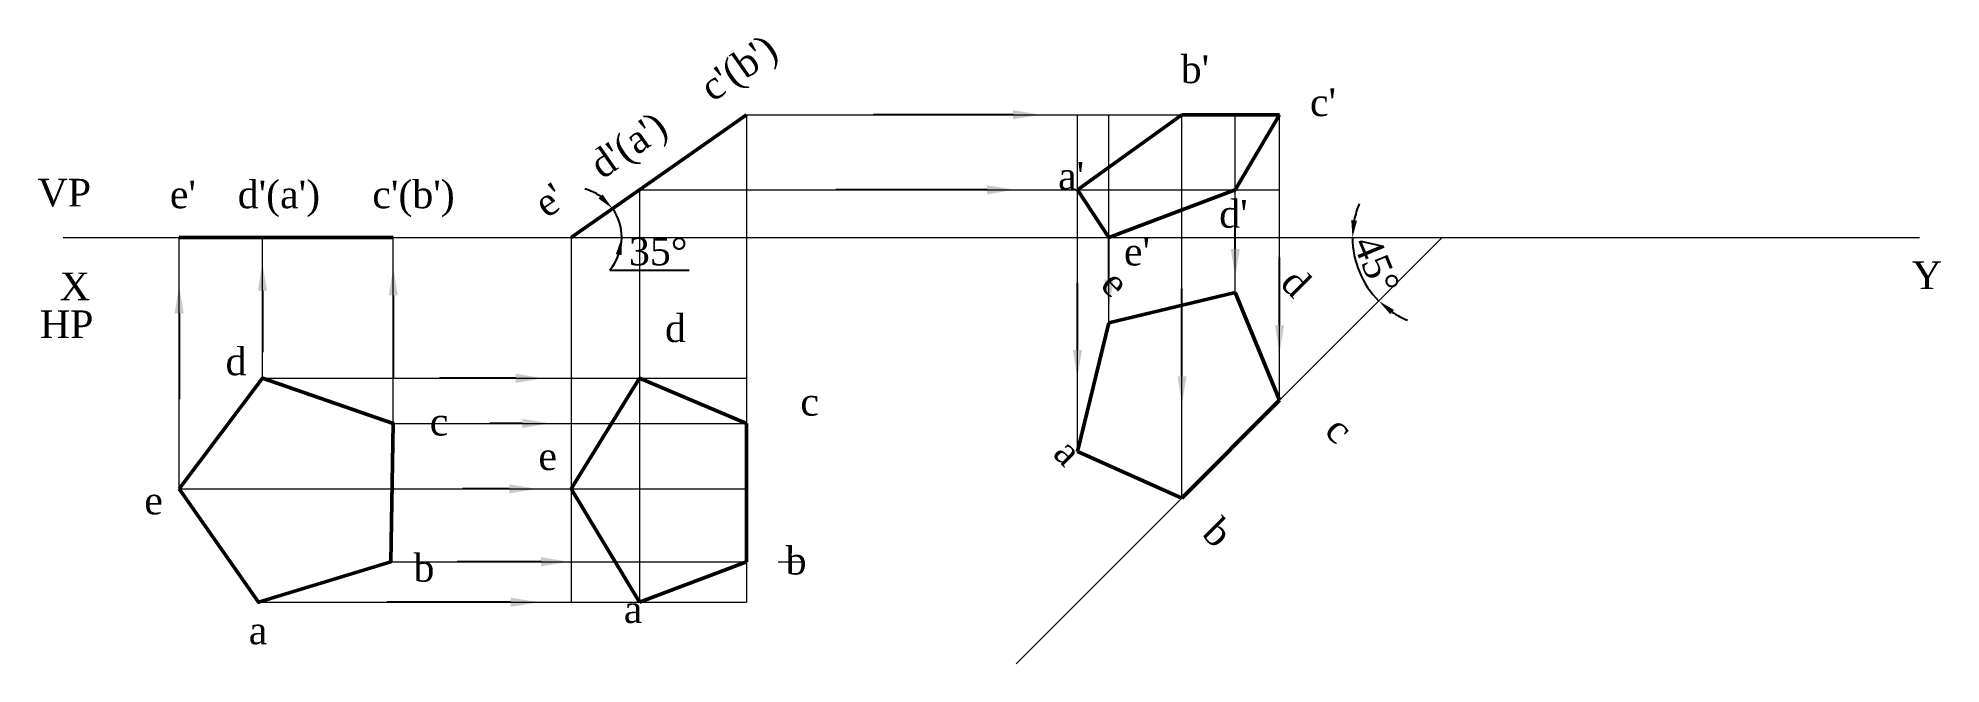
# Paper-space layout 'Layout21' of a CAD drawing. Header units: millimetres. Extents: x 5 to 280, y 40 to 131.
import ezdxf
from ezdxf import colors
from ezdxf.entities.mleader import LeaderData, LeaderLine
from ezdxf.math import Vec2, Vec3

# ---------------------------------------------------------------- set-up
doc = ezdxf.new("R2010")
doc.units = ezdxf.units.MM
for name, color, linetype, lineweight in [('PROJECTION_LINE', 250, 'Continuous', 5), ('VISIBLE_LINE', 170, 'Continuous', 50), ('XY LINE', 1, 'Continuous', 15)]:
    doc.layers.add(name, color=color, linetype=linetype, lineweight=lineweight)
doc.styles.get("Standard").update_dxf_attribs({"font": 'times.ttf', "height": 4})
doc.dimstyles.new('ISO-25', dxfattribs={"dimtxt": 4, "dimasz": 2.5, "dimexe": 1.25, "dimexo": 0.625, "dimtad": 1, "dimtoh": 1, "dimtxsty": 'Standard', "dimcen": 2.5, "dimadec": 0, "dimazin": 0, "dimtfac": 1, "dimtmove": 0, "dimatfit": 3, "dimfxl": 1, "dimarcsym": 0})

# ---------------------------------------------------------------- blocks, each defined once
blk = doc.blocks.new('*D120')
at = {"layer": 'Defpoints', "color": 0, "transparency": 16777216}
for p in [(92.13, 108.76), (88.98, 104.75), (8.84, 101.86), (82.27, 101.86), (277.14, 101.86)]:
    blk.add_point(p, dxfattribs=at)
at = {"layer": 'PROJECTION_LINE', "color": 0, "lineweight": -2, "transparency": 16777216}
blk.add_line((87.86, 97.16), (99.33, 97.16), dxfattribs=at)
for start, end in [(54.7254, 74.4507), (0, 35), (319.9323, 0), (320.5493, 340.2746)]:
    blk.add_arc((82.27, 101.86), 7.3, start, end, dxfattribs=at)
at = {"layer": 'PROJECTION_LINE', "color": 0, "transparency": 16777216}
for points in [[(86.78, 108.11), (86.19, 107.52), (88.25, 106.04)], [(88.73, 99.46), (89.55, 99.32), (89.57, 101.86)]]:
    blk.add_solid(points, dxfattribs=at)
at = {"layer": 'PROJECTION_LINE', "color": 0, "transparency": 16777216, "insert": (94.85, 99.82), "char_height": 4, "attachment_point": 5}
blk.add_mtext('35°', dxfattribs=at)
blk = doc.blocks.new('*D121')
at = {"layer": 'Defpoints', "color": 0, "transparency": 16777216}
for p in [(8.84, 101.86), (208.18, 101.86), (277.14, 101.86), (195.64, 98.5), (146.57, 40.25)]:
    blk.add_point(p, dxfattribs=at)
at = {"layer": 'PROJECTION_LINE', "color": 0, "lineweight": -2, "transparency": 16777216}
for start, end in [(157.9001, 168.9501), (180, 225), (236.0499, 247.0999)]:
    blk.add_arc((208.18, 101.86), 12.98, start, end, dxfattribs=at)
at = {"layer": 'PROJECTION_LINE', "color": 0, "transparency": 16777216}
for points in [[(195.85, 104.3), (195.02, 104.39), (195.19, 101.86)], [(200.66, 90.77), (201.19, 91.41), (199, 92.68)]]:
    blk.add_solid(points, dxfattribs=at)
at = {"layer": 'PROJECTION_LINE', "color": 0, "transparency": 16777216, "insert": (198.64, 97.91), "char_height": 4, "attachment_point": 5, "rotation": 292.5}
blk.add_mtext('45°', dxfattribs=at)

psp = doc.layouts.new('Layout21')

# ---------------------------------------------------------------- linework, layer by layer
at = {"layer": 'PROJECTION_LINE'}
for p, q in [((107.624, 119.607), (107.624, 49.164)), ((107.624, 119.607), (184.646, 119.607)), ((155.44, 70.954), (155.44, 119.607)), ((159.998, 89.524), (159.998, 119.607)), ((170.548, 64.18), (170.548, 119.607)), ((178.251, 93.9), (178.251, 119.607)), ((184.646, 78.361), (184.646, 119.607)), ((92.134, 108.76), (92.134, 49.164)), ((92.134, 108.76), (184.646, 108.76)), ((25.604, 65.547), (25.604, 101.857)), ((37.64, 81.52), (37.64, 101.857)), ((56.55, 75.009), (56.55, 101.857)), ((82.274, 101.857), (82.274, 49.164)), ((208.176, 101.857), (146.57, 40.251)), ((37.64, 81.52), (107.624, 81.52)), ((56.55, 75.009), (107.624, 75.009)), ((25.604, 65.547), (107.624, 65.547)), ((56.201, 55.012), (107.624, 55.012)), ((112.207, 55.012), (116.032, 55.012)), ((37.075, 49.164), (107.624, 49.164))]:
    psp.add_line(p, q, dxfattribs=at)
at = {"layer": 'VISIBLE_LINE'}
for p, q in [((92.134, 108.76), (107.624, 119.607)), ((170.548, 119.607), (155.44, 108.76)), ((184.646, 119.607), (170.548, 119.607)), ((178.251, 108.76), (184.646, 119.607)), ((82.274, 101.857), (92.134, 108.76)), ((155.44, 108.76), (159.998, 101.857)), ((159.998, 101.857), (178.251, 108.76)), ((25.604, 101.857), (37.64, 101.857)), ((37.64, 101.857), (56.55, 101.857)), ((178.251, 93.9), (159.998, 89.524)), ((184.646, 78.361), (178.251, 93.9)), ((159.998, 89.524), (155.44, 70.954)), ((92.134, 81.52), (82.274, 65.547)), ((107.624, 75.009), (92.134, 81.52)), ((170.548, 64.18), (184.646, 78.361)), ((107.624, 55.012), (107.624, 75.009)), ((155.44, 70.954), (170.548, 64.18)), ((82.274, 65.547), (92.134, 49.164)), ((92.134, 49.164), (107.624, 55.012))]:
    psp.add_line(p, q, dxfattribs=at)
psp.add_lwpolyline([(25.604, 65.547), (37.075, 49.164), (56.201, 55.012), (56.55, 75.009), (37.64, 81.52)], close=True, dxfattribs=at)
at = {"layer": 'XY LINE'}
psp.add_line((8.841, 101.857), (277.144, 101.857), dxfattribs=at)

# ---------------------------------------------------------------- texts
at = {"layer": 'PROJECTION_LINE'}
for s, p in [('d', (184.559, 95.01)), ('e', (158.552, 94.795)), ('c', (190.946, 73.678)), ('a', (151.718, 70.423)), ('b', (173.256, 58.9))]:
    psp.add_text(s, height=4, rotation=315.16805, dxfattribs=at).set_placement(p)
for s, p in [('d', (95.825, 86.754)), ('d', (32.312, 81.968)), ('c', (115.394, 76.129)), ('c', (61.828, 73.255)), ('e', (77.533, 68.265)), ('e', (20.572, 61.861)), ('b', (59.48, 52.143)), ('b', (113.267, 53.177)), ('a', (89.87, 46.164)), ('a', (35.666, 43.095))]:
    psp.add_text(s, height=4, dxfattribs=at).set_placement(p)
at = {"layer": 'VISIBLE_LINE'}
psp.add_text("e'    d'(a')     c'(b')", height=4, rotation=35, dxfattribs=at).set_placement((78.744, 104.56))
for s, p in [("b'", (170.367, 124.173)), ("c'", (189.047, 119.405)), ("e'    d'(a')     c'(b')", (24.262, 106.096)), ("a'", (152.641, 108.76)), ("d'", (175.932, 103.282)), ("e'", (162.166, 97.825))]:
    psp.add_text(s, height=4, dxfattribs=at).set_placement(p)
at = {"layer": 'XY LINE'}
for s, p in [('VP', (5.144, 106.345)), ('X', (8.356, 92.806)), ('Y', (276.036, 94.417)), ('HP', (5.48, 87.33))]:
    psp.add_text(s, height=4, dxfattribs=at).set_placement(p)

# ---------------------------------------------------------------- dimensions: what is measured, and where the dimension line sits
at = {"layer": 'PROJECTION_LINE'}
for base, line1, line2, picture, middle in [((88.975, 104.747), ((8.841, 101.857), (277.144, 101.857)), ((82.274, 101.857), (92.134, 108.76)), '*D120', (94.846, 99.819)), ((195.635, 98.496), ((208.176, 101.857), (146.57, 40.251)), ((8.841, 101.857), (277.144, 101.857)), '*D121', (198.638, 97.906))]:
    dim = psp.add_angular_dim_2l(base=base, line1=line1, line2=line2, dimstyle='ISO-25', dxfattribs=at)
    dim.commit()
    dim.dimension.update_dxf_attribs({"geometry": picture, "text_midpoint": middle})

# ---------------------------------------------------------------- leaders
ml = psp.add_multileader_mtext('Standard', dxfattribs=at)
ml.set_content('')
ml.set_leader_properties()
ml.build(insert=Vec2(0, 0))
ml.multileader.update_dxf_attribs({"has_dogleg": 0})
ctx = ml.context
ctx.base_point, ctx.plane_origin = Vec3(141.944, 119.655), Vec3(150.144, 119.607)
notes = []
notes.append((ctx, [(0, (1, 1, 0), (133.944, 119.607), (-1, 0), 8, [(0, [(150.144, 119.607)], 0, [])])]))
ctx.mtext, ml.multileader.dxf.content_type = None, 0
ml = psp.add_multileader_mtext('Standard', dxfattribs=at)
ml.set_content('')
ml.set_leader_properties()
ml.build(insert=Vec2(0, 0))
ml.multileader.update_dxf_attribs({"has_dogleg": 0})
ctx = ml.context
ctx.base_point, ctx.plane_origin = Vec3(136.54, 108.759), Vec3(146.385, 108.76)
notes.append((ctx, [(0, (1, 1, 0), (128.54, 108.76), (-1, 0), 8, [(0, [(146.385, 108.76)], 0, [])])]))
ctx.mtext, ml.multileader.dxf.content_type = None, 0
ml = psp.add_multileader_mtext('Standard', dxfattribs=at)
ml.set_content('')
ml.set_leader_properties()
ml.build(insert=Vec2(0, 0))
ml.multileader.update_dxf_attribs({"has_dogleg": 0})
ctx = ml.context
ctx.base_point, ctx.plane_origin = Vec3(194.754, 105.042), Vec3(178.251, 96.209)
notes.append((ctx, [(0, (1, 1, 0), (186.251, 105.042), (-1, 0), 8, [(0, [(178.251, 96.209)], 0, [])])]))
ctx.mtext, ml.multileader.dxf.content_type = None, 0
ml = psp.add_multileader_mtext('Standard', dxfattribs=at)
ml.set_content('')
ml.set_leader_properties()
ml.build(insert=Vec2(0, 0))
ml.multileader.update_dxf_attribs({"has_dogleg": 0})
ctx = ml.context
ctx.base_point, ctx.plane_origin = Vec3(175.047, 101.857), Vec3(159.998, 91.792)
notes.append((ctx, [(0, (1, 1, 0), (167.998, 101.857), (-1, 0), 8, [(0, [(159.998, 91.792)], 0, [])])]))
ctx.mtext, ml.multileader.dxf.content_type = None, 0
ml = psp.add_multileader_mtext('Standard', dxfattribs=at)
ml.set_content('')
ml.set_leader_properties()
ml.build(insert=Vec2(0, 0))
ml.multileader.update_dxf_attribs({"has_dogleg": 0})
ctx = ml.context
ctx.base_point, ctx.plane_origin = Vec3(37.677, 85.289), Vec3(37.64, 98.199)
notes.append((ctx, [(0, (1, 1, 0), (29.64, 85.289), (1, 0), 8, [(0, [(37.64, 98.199)], 0, [])])]))
ctx.mtext, ml.multileader.dxf.content_type = None, 0
ml = psp.add_multileader_mtext('Standard', dxfattribs=at)
ml.set_content('')
ml.set_leader_properties()
ml.build(insert=Vec2(0, 0))
ml.multileader.update_dxf_attribs({"has_dogleg": 0})
ctx = ml.context
ctx.base_point, ctx.plane_origin = Vec3(55.057, 81.52), Vec3(56.55, 97.495)
notes.append((ctx, [(0, (1, 1, 0), (48.55, 81.52), (1, 0), 8, [(0, [(56.55, 97.495)], 0, [])])]))
ctx.mtext, ml.multileader.dxf.content_type = None, 0
ml = psp.add_multileader_mtext('Standard', dxfattribs=at)
ml.set_content('')
ml.set_leader_properties()
ml.build(insert=Vec2(0, 0))
ml.multileader.update_dxf_attribs({"has_dogleg": 0})
ctx = ml.context
ctx.base_point, ctx.plane_origin = Vec3(200.47, 98.984), Vec3(184.646, 85.167)
notes.append((ctx, [(0, (1, 1, 0), (192.646, 98.984), (-1, 0), 8, [(0, [(184.646, 85.167)], 0, [])])]))
ctx.mtext, ml.multileader.dxf.content_type = None, 0
ml = psp.add_multileader_mtext('Standard', dxfattribs=at)
ml.set_content('')
ml.set_leader_properties()
ml.build(insert=Vec2(0, 0))
ml.multileader.update_dxf_attribs({"has_dogleg": 0})
ctx = ml.context
ctx.base_point, ctx.plane_origin = Vec3(41.352, 78.483), Vec3(25.604, 94.913)
notes.append((ctx, [(0, (1, 1, 0), (33.604, 78.483), (-1, 0), 8, [(0, [(25.604, 94.913)], 0, [])])]))
ctx.mtext, ml.multileader.dxf.content_type = None, 0
ml = psp.add_multileader_mtext('Standard', dxfattribs=at)
ml.set_content('')
ml.set_leader_properties()
ml.build(insert=Vec2(0, 0))
ml.multileader.update_dxf_attribs({"has_dogleg": 0})
ctx = ml.context
ctx.base_point, ctx.plane_origin = Vec3(155.531, 95.281), Vec3(155.44, 81.634)
notes.append((ctx, [(0, (1, 1, 0), (147.44, 95.281), (1, 0), 8, [(0, [(155.44, 81.634)], 0, [])])]))
ctx.mtext, ml.multileader.dxf.content_type = None, 0
ml = psp.add_multileader_mtext('Standard', dxfattribs=at)
ml.set_content('')
ml.set_leader_properties()
ml.build(insert=Vec2(0, 0))
ml.multileader.update_dxf_attribs({"has_dogleg": 0})
ctx = ml.context
ctx.base_point, ctx.plane_origin = Vec3(186.273, 94.442), Vec3(170.548, 77.806)
notes.append((ctx, [(0, (1, 1, 0), (178.548, 94.442), (-1, 0), 8, [(0, [(170.548, 77.806)], 0, [])])]))
ctx.mtext, ml.multileader.dxf.content_type = None, 0
ml = psp.add_multileader_mtext('Standard', dxfattribs=at)
ml.set_content('')
ml.set_leader_properties()
ml.build(insert=Vec2(0, 0))
ml.multileader.update_dxf_attribs({"has_dogleg": 0})
ctx = ml.context
ctx.base_point, ctx.plane_origin = Vec3(79.212, 82.211), Vec3(78.249, 81.52)
notes.append((ctx, [(0, (1, 1, 0), (71.212, 81.52), (-1, 0), 8, [(0, [(78.249, 81.52)], 0, [])])]))
ctx.mtext, ml.multileader.dxf.content_type = None, 0
ml = psp.add_multileader_mtext('Standard', dxfattribs=at)
ml.set_content('')
ml.set_leader_properties()
ml.build(insert=Vec2(0, 0))
ml.multileader.update_dxf_attribs({"has_dogleg": 0})
ctx = ml.context
ctx.base_point, ctx.plane_origin = Vec3(86.496, 75.056), Vec3(79.189, 75.009)
notes.append((ctx, [(0, (1, 1, 0), (78.496, 75.009), (-1, 0), 8, [(0, [(79.189, 75.009)], 0, [])])]))
ctx.mtext, ml.multileader.dxf.content_type = None, 0
ml = psp.add_multileader_mtext('Standard', dxfattribs=at)
ml.set_content('')
ml.set_leader_properties()
ml.build(insert=Vec2(0, 0))
ml.multileader.update_dxf_attribs({"has_dogleg": 0})
ctx = ml.context
ctx.base_point, ctx.plane_origin = Vec3(82.614, 65.757), Vec3(77.309, 65.547)
notes.append((ctx, [(0, (1, 1, 0), (74.614, 65.547), (-1, 0), 8, [(0, [(77.309, 65.547)], 0, [])])]))
ctx.mtext, ml.multileader.dxf.content_type = None, 0
ml = psp.add_multileader_mtext('Standard', dxfattribs=at)
ml.set_content('')
ml.set_leader_properties()
ml.build(insert=Vec2(0, 0))
ml.multileader.update_dxf_attribs({"has_dogleg": 0})
ctx = ml.context
ctx.base_point, ctx.plane_origin = Vec3(84.051, 55.952), Vec3(81.913, 55.012)
notes.append((ctx, [(0, (1, 1, 0), (73.797, 55.012), (-1, 0), 8, [(0, [(81.913, 55.012)], 0, [])])]))
ctx.mtext, ml.multileader.dxf.content_type = None, 0
ml = psp.add_multileader_mtext('Standard', dxfattribs=at)
ml.set_content('')
ml.set_leader_properties()
ml.build(insert=Vec2(0, 0))
ml.multileader.update_dxf_attribs({"has_dogleg": 0})
ctx = ml.context
ctx.base_point, ctx.plane_origin = Vec3(71.694, 50.36), Vec3(77.544, 49.164)
notes.append((ctx, [(0, (1, 1, 0), (63.694, 49.164), (-1, 0), 8, [(0, [(77.544, 49.164)], 0, [])])]))
ctx.mtext, ml.multileader.dxf.content_type = None, 0
for ctx, leaders in notes:
    for number, flags, end, landing, length, lines in leaders:
        leader = LeaderData()
        leader.index, (leader.has_last_leader_line, leader.has_dogleg_vector, leader.attachment_direction) = number, flags
        leader.last_leader_point, leader.dogleg_vector, leader.dogleg_length = Vec3(end), Vec3(landing), length
        for number, points, colour, breaks in lines:
            line = LeaderLine()
            line.index, line.vertices, line.color, line.breaks = number, Vec3.list(points), colors.encode_raw_color(colour), breaks
            leader.lines.append(line)
        ctx.leaders.append(leader)

doc.saveas('drawing.dxf')
